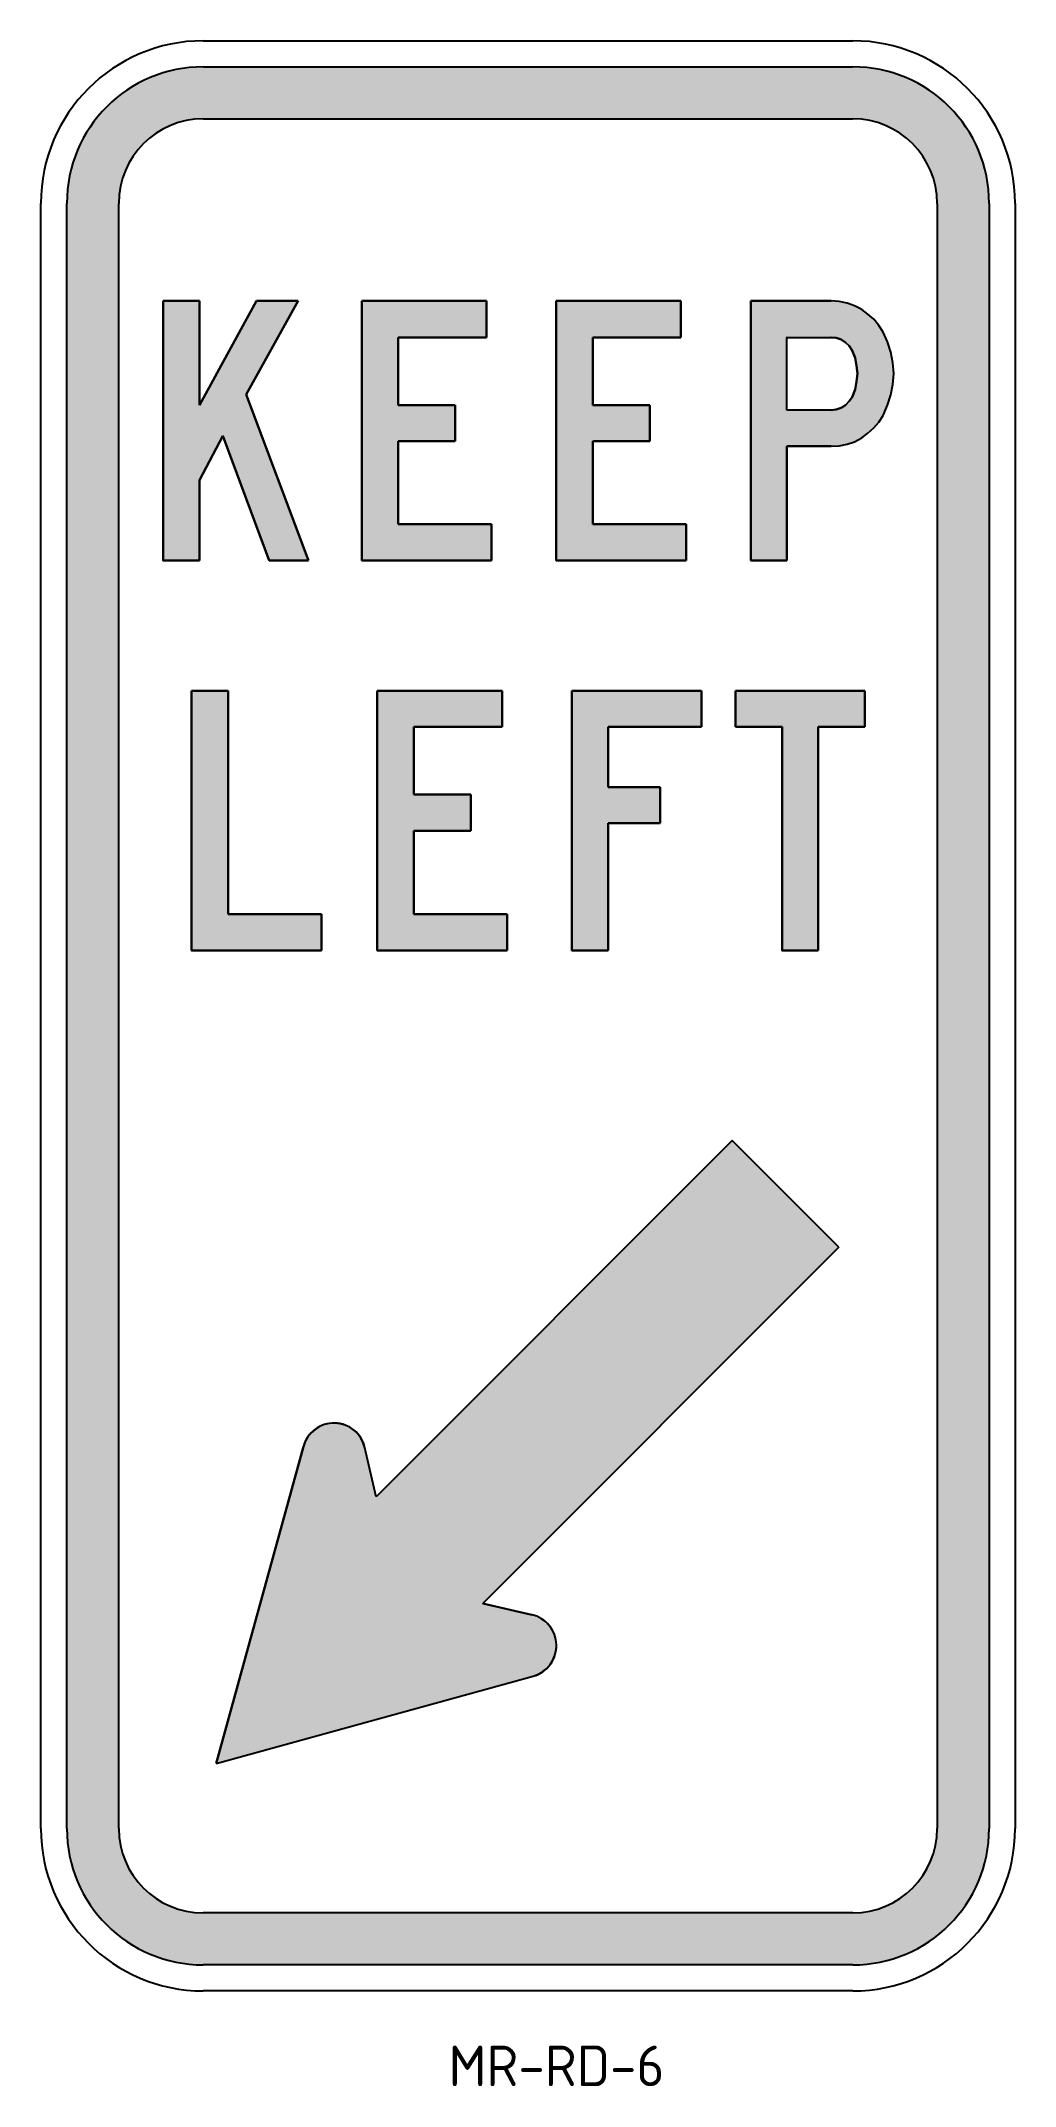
# Model space of a CAD drawing. Extents: x 204 to 264, y 131 to 256.
import ezdxf

# ---------------------------------------------------------------- set-up
doc = ezdxf.new("R2010")
doc.units = 0
doc.header["$MEASUREMENT"] = 0
doc.linetypes.add('CENTERX2', pattern=[101.6, 63.5, -12.7, 12.7, -12.7])
doc.layers.get('0').update_dxf_attribs({"linetype": 'CONTINUOUS'})
doc.layers.add('L35', color=3, linetype='CONTINUOUS')
doc.layers.add('TBLK25', color=1, linetype='CONTINUOUS')
doc.styles.add('ISO', font='iso3098b.shx')

msp = doc.modelspace()

# ---------------------------------------------------------------- hatches: boundary and pattern name
at = {"layer": 'TBLK25', "linetype": 'CENTERX2'}
h = msp.add_hatch(color=256, dxfattribs=at)
edge = h.paths.add_edge_path(flags=16)
edge.add_line((208.36, 146.38), (208.36, 246.38))
edge.add_arc((213.56, 246.38), 5.2, 90, 180, ccw=False)
edge.add_line((213.56, 251.58), (253.56, 251.58))
edge.add_arc((253.56, 246.38), 5.2, 0, 90, ccw=False)
edge.add_line((258.76, 246.38), (258.76, 146.38))
edge.add_arc((253.56, 146.38), 5.2, -90, 0, ccw=False)
edge.add_line((253.56, 141.18), (213.56, 141.18))
edge.add_arc((213.56, 146.38), 5.2, 180, 270, ccw=False)
edge = h.paths.add_edge_path()
edge.add_line((205.16, 146.38), (205.16, 246.38))
edge.add_arc((213.56, 246.38), 8.4, 90, 180, ccw=False)
edge.add_line((213.56, 254.78), (253.56, 254.78))
edge.add_arc((253.56, 246.38), 8.4, 0, 90, ccw=False)
edge.add_line((261.96, 246.38), (261.96, 146.38))
edge.add_arc((253.56, 146.38), 8.4, -90, 0, ccw=False)
edge.add_line((253.56, 137.98), (213.56, 137.98))
edge.add_arc((213.56, 146.38), 8.4, 180, 270, ccw=False)
h = msp.add_hatch(color=256, dxfattribs=at)
h.paths.add_polyline_path([(216.2, 234.61), (219.41, 240.39), (216.84, 240.39), (213.32, 233.97), (213.32, 240.39), (211.09, 240.39), (211.09, 224.4), (213.32, 224.4), (213.32, 229.35), (214.76, 232.07), (217.63, 224.4), (220.05, 224.4)])
h.paths.add_polyline_path([(229.08, 233.97), (225.57, 233.97), (225.57, 238.13), (231.01, 238.13), (231.01, 240.39), (223.33, 240.39), (223.33, 224.4), (231.32, 224.4), (231.32, 226.63), (225.57, 226.63), (225.57, 231.74), (229.08, 231.74)])
h.paths.add_polyline_path([(237.55, 231.74), (241.07, 231.74), (241.07, 233.97), (237.55, 233.97), (237.55, 238.13), (242.97, 238.13), (242.97, 240.39), (235.29, 240.39), (235.29, 224.4), (243.3, 224.4), (243.3, 226.63), (237.55, 226.63)])
h = msp.add_hatch(color=256, dxfattribs=at)
h.paths.add_polyline_path([(254.85, 232.56), (255.16, 232.92), (255.44, 233.33), (255.7, 233.95), (255.91, 234.59), (256.03, 235.23), (256.09, 235.9), (256.03, 236.56), (255.91, 237.23), (255.7, 237.85), (255.44, 238.46), (255.16, 238.87), (254.85, 239.26), (254.49, 239.57), (254.11, 239.85), (253.67, 240.08), (253.21, 240.24), (252.72, 240.34), (252.24, 240.39), (252.21, 240.39), (247.28, 240.39), (247.28, 224.4), (249.51, 224.4), (249.51, 231.43), (252.24, 231.43), (252.72, 231.46), (253.21, 231.56), (253.67, 231.71), (254.11, 231.94), (254.49, 232.23)])
h.paths.add_polyline_path([(249.51, 233.66), (249.51, 238.13), (252.24, 238.13), (252.54, 238.1), (252.85, 238), (253.11, 237.82), (253.34, 237.62), (253.52, 237.33), (253.7, 236.87), (253.8, 236.38), (253.85, 235.9), (253.8, 235.41), (253.7, 234.92), (253.52, 234.46), (253.34, 234.2), (253.11, 233.97), (252.85, 233.79), (252.54, 233.69), (252.24, 233.66)], flags=16)
h = msp.add_hatch(color=256, dxfattribs=at)
h.paths.add_polyline_path([(215.09, 216.39), (212.83, 216.39), (212.83, 200.4), (220.84, 200.4), (220.84, 202.63), (215.09, 202.63)])
h.paths.add_polyline_path([(230.03, 210), (226.52, 210), (226.52, 214.16), (231.96, 214.16), (231.96, 216.39), (224.28, 216.39), (224.28, 200.4), (232.27, 200.4), (232.27, 202.63), (226.52, 202.63), (226.52, 207.76), (230.03, 207.76)])
h.paths.add_polyline_path([(241.69, 210.46), (238.5, 210.46), (238.5, 214.16), (244.25, 214.16), (244.25, 216.39), (236.27, 216.39), (236.27, 200.4), (238.5, 200.4), (238.5, 208.23), (241.69, 208.23)])
h.paths.add_polyline_path([(251.44, 214.16), (254.31, 214.16), (254.31, 216.39), (246.33, 216.39), (246.33, 214.16), (249.21, 214.16), (249.21, 200.4), (251.44, 200.4)])
msp.add_hatch(color=256, dxfattribs=at).paths.add_polyline_path([(252.7, 182.15), (246.14, 188.71), (224.2, 166.78), (223.52, 169.8, 0.780211), (219.73, 169.89), (214.36, 150.38), (233.88, 155.74, 0.780211), (233.79, 159.53), (230.77, 160.22)])

# ---------------------------------------------------------------- linework, layer by layer
at = {"color": 3}
for p, q in [((211.09, 224.4), (211.09, 240.39)), ((211.09, 240.39), (213.32, 240.39)), ((213.32, 240.39), (213.32, 233.97)), ((213.32, 233.97), (216.84, 240.39)), ((219.41, 240.39), (216.2, 234.61)), ((216.84, 240.39), (219.41, 240.39)), ((223.33, 224.4), (223.33, 240.39)), ((223.33, 240.39), (231.01, 240.39)), ((231.01, 240.39), (231.01, 238.13)), ((235.29, 224.4), (235.29, 240.39)), ((235.29, 240.39), (242.97, 240.39)), ((242.97, 240.39), (242.97, 238.13)), ((247.28, 224.4), (247.28, 240.39)), ((247.28, 240.39), (252.24, 240.39)), ((252.24, 240.39), (252.21, 240.39)), ((252.24, 240.39), (252.21, 240.39)), ((252.72, 240.34), (252.24, 240.39)), ((253.21, 240.24), (252.72, 240.34)), ((253.67, 240.08), (253.21, 240.24)), ((254.11, 239.85), (253.67, 240.08)), ((254.49, 239.57), (254.11, 239.85)), ((254.85, 239.26), (254.49, 239.57)), ((255.16, 238.87), (254.85, 239.26)), ((231.01, 238.13), (225.57, 238.13)), ((225.57, 238.13), (225.57, 233.97)), ((242.97, 238.13), (237.55, 238.13)), ((237.55, 238.13), (237.55, 233.97)), ((249.51, 238.13), (249.49, 238.13)), ((249.51, 238.13), (252.24, 238.13)), ((249.51, 233.66), (249.51, 238.13)), ((252.24, 238.13), (252.21, 238.13)), ((252.24, 238.13), (252.21, 238.13)), ((252.54, 238.1), (252.24, 238.13)), ((252.85, 238), (252.54, 238.1)), ((253.11, 237.82), (252.85, 238)), ((255.44, 238.46), (255.16, 238.87)), ((255.44, 238.46), (255.42, 238.46)), ((255.7, 237.85), (255.44, 238.46)), ((253.34, 237.62), (253.11, 237.82)), ((253.52, 237.33), (253.34, 237.62)), ((253.52, 237.33), (253.49, 237.33)), ((253.7, 236.87), (253.52, 237.33)), ((253.8, 236.38), (253.7, 236.87)), ((255.91, 237.23), (255.7, 237.85)), ((256.03, 236.56), (255.91, 237.23)), ((253.7, 234.92), (253.8, 235.41)), ((253.85, 235.9), (253.8, 236.38)), ((253.8, 235.41), (253.85, 235.9)), ((256.09, 235.9), (256.03, 236.56)), ((256.03, 235.23), (256.09, 235.9)), ((216.2, 234.61), (220.05, 224.4)), ((253.11, 233.97), (253.34, 234.2)), ((253.34, 234.2), (253.52, 234.46)), ((253.52, 234.46), (253.49, 234.46)), ((253.52, 234.46), (253.7, 234.92)), ((255.7, 233.95), (255.91, 234.59)), ((255.91, 234.59), (256.03, 235.23)), ((225.57, 233.97), (229.08, 233.97)), ((229.08, 233.97), (229.08, 231.74)), ((237.55, 233.97), (241.07, 233.97)), ((241.07, 233.97), (241.07, 231.74)), ((252.24, 233.66), (249.51, 233.66)), ((252.24, 233.66), (252.54, 233.69)), ((252.54, 233.69), (252.85, 233.79)), ((252.85, 233.79), (253.11, 233.97)), ((254.85, 232.56), (255.16, 232.92)), ((255.16, 232.92), (255.44, 233.33)), ((255.44, 233.33), (255.42, 233.33)), ((255.44, 233.33), (255.7, 233.95)), ((214.76, 232.07), (213.32, 229.35)), ((217.63, 224.4), (214.76, 232.07)), ((229.08, 231.74), (225.57, 231.74)), ((225.57, 231.74), (225.57, 226.63)), ((241.07, 231.74), (237.55, 231.74)), ((237.55, 231.74), (237.55, 226.63)), ((253.21, 231.56), (253.67, 231.71)), ((253.67, 231.71), (254.11, 231.94)), ((254.11, 231.94), (254.49, 232.23)), ((254.49, 232.23), (254.85, 232.56)), ((252.24, 231.43), (249.51, 231.43)), ((249.51, 231.43), (249.51, 224.4)), ((252.24, 231.43), (252.72, 231.46)), ((252.72, 231.46), (253.21, 231.56)), ((213.32, 229.35), (213.32, 224.4)), ((225.57, 226.63), (231.32, 226.63)), ((231.32, 226.63), (231.32, 224.4)), ((237.55, 226.63), (243.3, 226.63)), ((243.3, 226.63), (243.3, 224.4)), ((211.09, 224.4), (211.06, 224.4)), ((213.32, 224.4), (211.09, 224.4)), ((220.05, 224.4), (217.63, 224.4)), ((223.33, 224.4), (223.31, 224.4)), ((231.32, 224.4), (223.33, 224.4)), ((235.29, 224.4), (235.27, 224.4)), ((243.3, 224.4), (235.29, 224.4)), ((247.28, 224.4), (247.26, 224.4)), ((249.51, 224.4), (247.28, 224.4)), ((212.83, 200.4), (212.83, 216.39)), ((212.83, 216.39), (215.09, 216.39)), ((215.09, 216.39), (215.09, 202.63)), ((224.28, 200.4), (224.28, 216.39)), ((224.28, 216.39), (231.96, 216.39)), ((231.96, 216.39), (231.96, 214.16)), ((236.27, 200.4), (236.27, 216.39)), ((236.27, 216.39), (244.25, 216.39)), ((244.25, 216.39), (244.25, 214.16)), ((246.33, 214.16), (246.33, 216.39)), ((246.33, 216.39), (254.31, 216.39)), ((254.31, 216.39), (254.31, 214.16)), ((231.96, 214.16), (226.52, 214.16)), ((226.52, 214.16), (226.52, 210)), ((244.25, 214.16), (238.5, 214.16)), ((238.5, 214.16), (238.5, 210.46)), ((249.21, 214.16), (246.33, 214.16)), ((249.21, 200.4), (249.21, 214.16)), ((254.31, 214.16), (251.44, 214.16)), ((251.44, 214.16), (251.44, 200.4)), ((238.5, 210.46), (241.69, 210.46)), ((241.69, 210.46), (241.69, 208.23)), ((226.52, 210), (230.03, 210)), ((230.03, 210), (230.03, 207.76)), ((230.03, 207.76), (226.52, 207.76)), ((226.52, 207.76), (226.52, 202.63)), ((241.69, 208.23), (238.5, 208.23)), ((238.5, 208.23), (238.5, 200.4)), ((215.09, 202.63), (220.84, 202.63)), ((220.84, 202.63), (220.84, 200.4)), ((226.52, 202.63), (232.27, 202.63)), ((232.27, 202.63), (232.27, 200.4)), ((212.83, 200.4), (212.81, 200.4)), ((220.84, 200.4), (212.83, 200.4)), ((224.28, 200.4), (224.26, 200.4)), ((232.27, 200.4), (224.28, 200.4)), ((236.27, 200.4), (236.24, 200.4)), ((238.5, 200.4), (236.27, 200.4)), ((249.21, 200.4), (249.18, 200.4)), ((251.44, 200.4), (249.21, 200.4))]:
    msp.add_line(p, q, dxfattribs=at)
at = {"layer": 'L35'}
for p, q in [((213.56, 256.38), (253.56, 256.38)), ((213.56, 254.78), (253.56, 254.78)), ((213.56, 251.58), (253.56, 251.58)), ((203.56, 146.38), (203.56, 246.38)), ((205.16, 146.38), (205.16, 246.38)), ((208.36, 146.38), (208.36, 246.38)), ((258.76, 246.38), (258.76, 146.38)), ((261.96, 246.38), (261.96, 146.38)), ((263.56, 246.38), (263.56, 146.38)), ((246.14, 188.71), (224.2, 166.78)), ((252.7, 182.15), (246.14, 188.71)), ((252.7, 182.15), (230.77, 160.22)), ((214.36, 150.38), (219.73, 169.89)), ((224.2, 166.78), (223.52, 169.8)), ((230.77, 160.22), (233.79, 159.53)), ((214.36, 150.38), (233.88, 155.74)), ((253.56, 141.18), (213.56, 141.18)), ((253.56, 137.98), (213.56, 137.98)), ((253.56, 136.38), (213.56, 136.38))]:
    msp.add_line(p, q, dxfattribs=at)
for centre, radius, start, end in [((213.56, 246.38), 10, 90, 180), ((253.56, 246.38), 10, 0, 90), ((213.56, 246.38), 8.4, 90, 180), ((253.56, 246.38), 8.4, 0, 90), ((213.56, 246.38), 5.2, 90, 180), ((253.56, 246.38), 5.2, 0, 90), ((221.61, 169.37), 1.95, 12.769, 164.6161), ((233.36, 157.63), 1.95, 285.3839, 77.231), ((213.56, 146.38), 10, 180, 270), ((213.56, 146.38), 8.4, 180, 270), ((213.56, 146.38), 5.2, 180, 270), ((253.56, 146.38), 10, 270, 0), ((253.56, 146.38), 8.4, 270, 0), ((253.56, 146.38), 5.2, 270, 0)]:
    msp.add_arc(centre, radius, start, end, dxfattribs=at)
at = {"layer": 'TBLK25', "linetype": 'CENTERX2'}
for points in [[(216.2, 234.61), (219.41, 240.39), (216.84, 240.39), (213.32, 233.97), (213.32, 240.39), (211.09, 240.39), (211.09, 224.4), (213.32, 224.4), (213.32, 229.35), (214.76, 232.07), (217.63, 224.4), (220.05, 224.4)], [(229.08, 233.97), (225.57, 233.97), (225.57, 238.13), (231.01, 238.13), (231.01, 240.39), (223.33, 240.39), (223.33, 224.4), (231.32, 224.4), (231.32, 226.63), (225.57, 226.63), (225.57, 231.74), (229.08, 231.74)], [(237.55, 231.74), (241.07, 231.74), (241.07, 233.97), (237.55, 233.97), (237.55, 238.13), (242.97, 238.13), (242.97, 240.39), (235.29, 240.39), (235.29, 224.4), (243.3, 224.4), (243.3, 226.63), (237.55, 226.63)], [(254.85, 232.56), (255.16, 232.92), (255.44, 233.33), (255.7, 233.95), (255.91, 234.59), (256.03, 235.23), (256.09, 235.9), (256.03, 236.56), (255.91, 237.23), (255.7, 237.85), (255.44, 238.46), (255.16, 238.87), (254.85, 239.26), (254.49, 239.57), (254.11, 239.85), (253.67, 240.08), (253.21, 240.24), (252.72, 240.34), (252.24, 240.39), (252.21, 240.39), (247.28, 240.39), (247.28, 224.4), (249.51, 224.4), (249.51, 231.43), (252.24, 231.43), (252.72, 231.46), (253.21, 231.56), (253.67, 231.71), (254.11, 231.94), (254.49, 232.23)], [(249.51, 233.66), (249.51, 238.13), (252.24, 238.13), (252.54, 238.1), (252.85, 238), (253.11, 237.82), (253.34, 237.62), (253.52, 237.33), (253.7, 236.87), (253.8, 236.38), (253.85, 235.9), (253.8, 235.41), (253.7, 234.92), (253.52, 234.46), (253.34, 234.2), (253.11, 233.97), (252.85, 233.79), (252.54, 233.69), (252.24, 233.66)], [(215.09, 216.39), (212.83, 216.39), (212.83, 200.4), (220.84, 200.4), (220.84, 202.63), (215.09, 202.63)], [(230.03, 210), (226.52, 210), (226.52, 214.16), (231.96, 214.16), (231.96, 216.39), (224.28, 216.39), (224.28, 200.4), (232.27, 200.4), (232.27, 202.63), (226.52, 202.63), (226.52, 207.76), (230.03, 207.76)], [(241.69, 210.46), (238.5, 210.46), (238.5, 214.16), (244.25, 214.16), (244.25, 216.39), (236.27, 216.39), (236.27, 200.4), (238.5, 200.4), (238.5, 208.23), (241.69, 208.23)], [(251.44, 214.16), (254.31, 214.16), (254.31, 216.39), (246.33, 216.39), (246.33, 214.16), (249.21, 214.16), (249.21, 200.4), (251.44, 200.4)]]:
    msp.add_lwpolyline(points, close=True, dxfattribs=at)
msp.add_lwpolyline([(252.7, 182.15), (246.14, 188.71), (224.2, 166.78), (223.52, 169.8, 0.780211), (219.73, 169.89), (214.36, 150.38), (233.88, 155.74, 0.780211), (233.79, 159.53), (230.77, 160.22)], format="xyb", close=True, dxfattribs=at)

# ---------------------------------------------------------------- texts
at = {"layer": 'TBLK25', "linetype": 'CENTERX2', "style": 'ISO'}
msp.add_text('MR-RD-6', height=2.5, dxfattribs=at).set_placement((228.67, 130.52))

doc.saveas('drawing.dxf')
